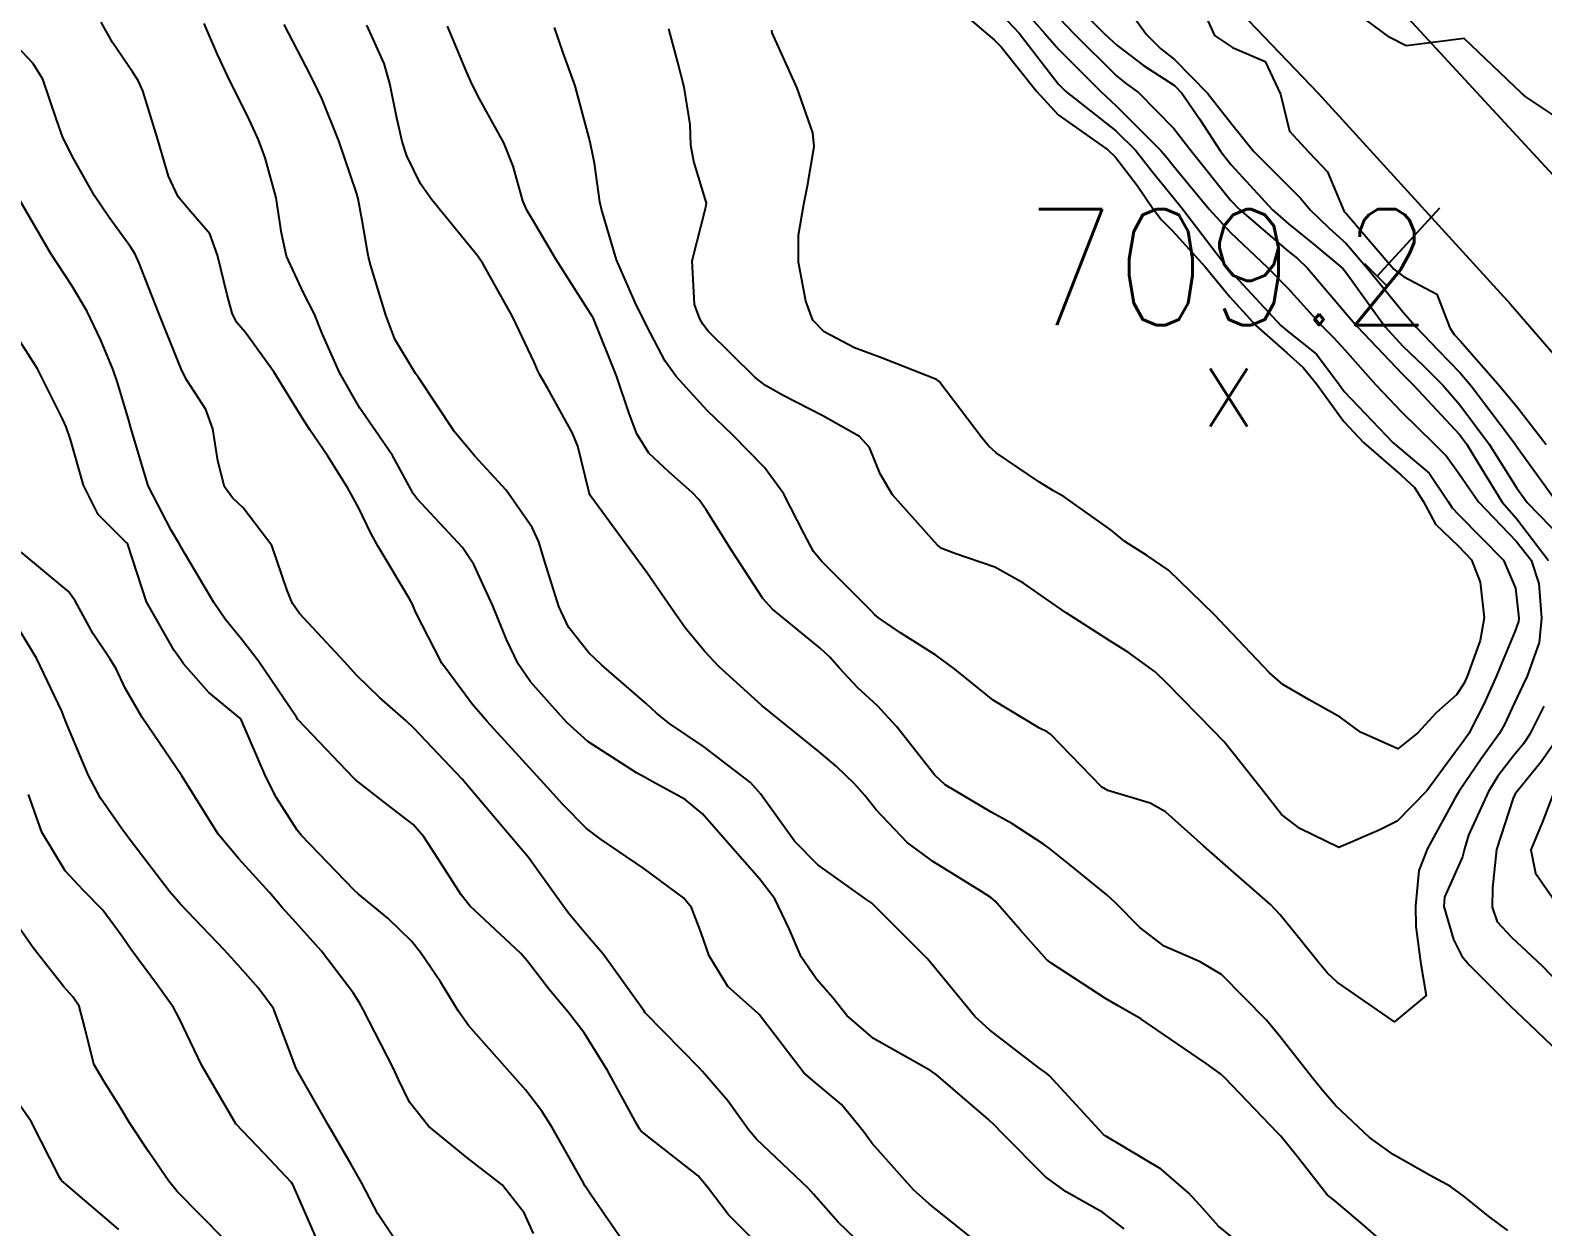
# Model space of a CAD drawing. Header units: metres. Extents: x 298520 to 308411, y 7433745 to 7450750.
# Drawn here: x 300682 to 300734.3, y 7448491.8 to 7448533.2 of the extents above; entities that cross this region are included whole.
import ezdxf
from ezdxf.enums import TextEntityAlignment as Align

# ---------------------------------------------------------------- set-up
doc = ezdxf.new("R2010")
doc.units = ezdxf.units.M
doc.header["$LTSCALE"] = 10
for name, color, linetype in [('Curvas de Nivel 1m', 11, 'Continuous'), ('Curvas de Nivel 5m', 15, 'Continuous'), ('Linha Férrea', 251, 'TRACKS'), ('Pontos Cotados', 45, 'Continuous'), ('Pórtico', 62, 'Continuous')]:
    doc.layers.add(name, color=color, linetype=linetype)
doc.styles.add('Style-STANDARD', font='STANDARD.shx')
doc.linetypes.add('TRACKS', pattern='A,0.15,[130,ltypeshp.shx,S=0.25,R=0,X=0,Y=0],0.15', length=0.3)

# ---------------------------------------------------------------- blocks, each defined once
blk = doc.blocks.new('ELVTXT_64')
at = {"layer": 'Pontos Cotados', "linetype": 'Continuous', "style": 'Style-STANDARD'}
for s, height, p in [('709.2', 4, (0, 4)), ('x', 3, (0, 0))]:
    blk.add_text(s, height=height, dxfattribs=at).set_placement(p, align=Align.MIDDLE_CENTER)

msp = doc.modelspace()

# ---------------------------------------------------------------- linework, layer by layer
at = {"layer": 'Curvas de Nivel 1m', "flags": 128}
for points, elevation in [([(300717.568, 7448534.596), (300719.129, 7448533.024), (300719.549, 7448532.634), (300720.475, 7448531.939), (300721.535, 7448531.243), (300721.798, 7448530.987), (300722.408, 7448530.092), (300723.135, 7448528.974), (300723.498, 7448528.502), (300724.931, 7448526.956), (300725.478, 7448526.465), (300726.325, 7448525.79), (300727.352, 7448524.922), (300727.461, 7448524.801), (300728.82, 7448522.906), (300729.426, 7448522.244), (300730.121, 7448521.591), (300730.822, 7448520.879), (300731.403, 7448520.213), (300732.41, 7448518.86), (300733.368, 7448517.334), (300733.728, 7448516.846), (300735.346, 7448515.174)], 703), ([(300714.222, 7448533.742), (300715.021, 7448533.068), (300715.31, 7448532.823), (300715.548, 7448532.578), (300716.769, 7448531.048), (300717.521, 7448530.233), (300719.232, 7448529.023), (300719.5, 7448528.773), (300720.266, 7448527.784), (300720.797, 7448527), (300721.088, 7448526.605), (300721.475, 7448526.229), (300722.598, 7448524.979), (300723.447, 7448523.941), (300724.35, 7448522.961), (300725.423, 7448522.006), (300725.983, 7448521.506), (300726.443, 7448520.935), (300727.394, 7448519.637), (300728.066, 7448518.913), (300729.372, 7448517.79), (300729.837, 7448517.362), (300730.13, 7448516.888), (300730.563, 7448516.09), (300731.348, 7448515.341), (300731.799, 7448514.865), (300732.102, 7448514.091), (300732.247, 7448512.861), (300732.098, 7448512.069), (300731.663, 7448510.866), (300731.553, 7448510.603), (300731.283, 7448510.2), (300730.578, 7448509.576), (300729.945, 7448508.89), (300729.257, 7448508.327), (300727.966, 7448508.913), (300727.27, 7448509.425), (300726.193, 7448510.022), (300725.287, 7448510.554), (300724.822, 7448510.955), (300723.309, 7448512.547), (300722.906, 7448512.974), (300721.336, 7448514.507), (300720.613, 7448515.001), (300719.829, 7448515.494), (300719.352, 7448515.888), (300717.723, 7448517.036), (300717.365, 7448517.239), (300716.872, 7448517.541), (300715.378, 7448518.557), (300715.111, 7448518.795), (300714.895, 7448519.067), (300713.412, 7448521.023), (300713.32, 7448521.091), (300711.42, 7448521.844), (300710.488, 7448522.189), (300709.429, 7448522.734), (300709.042, 7448523.144), (300708.798, 7448523.791), (300708.542, 7448525.149), (300708.542, 7448526.08), (300708.731, 7448527.148), (300708.857, 7448527.779), (300709.085, 7448529.144), (300709.043, 7448529.612), (300708.499, 7448531.15), (300707.643, 7448533.068), (300707.623, 7448533.159)], 707), ([(300722.377, 7448534.169), (300722.923, 7448532.976), (300723.549, 7448532.56), (300724.67, 7448532.079), (300725.199, 7448530.945), (300725.514, 7448529.671), (300726.183, 7448528.94), (300726.829, 7448528.263), (300727.389, 7448526.921), (300727.427, 7448526.865), (300727.482, 7448526.817), (300729.125, 7448524.903), (300729.45, 7448524.65), (300730.6, 7448524.038), (300731.06, 7448522.876), (300731.201, 7448522.644), (300731.428, 7448522.411), (300732.782, 7448520.856), (300733.402, 7448520.106), (300734.381, 7448518.84)], 701), ([(300735.515, 7448529.629), (300733.678, 7448530.849), (300733.534, 7448530.98), (300731.553, 7448532.87), (300729.55, 7448532.614), (300728.98, 7448532.906), (300727.563, 7448533.947)], 701), ([(300719.798, 7448491.747), (300719.066, 7448492.315), (300717.794, 7448493.033), (300717.081, 7448493.546), (300715.576, 7448495.063), (300715.344, 7448495.305), (300715.108, 7448495.531), (300713.302, 7448497.088), (300713.125, 7448497.211), (300712.878, 7448497.342), (300711.141, 7448498.326), (300710.216, 7448499.124), (300709.748, 7448499.72), (300709.165, 7448500.375), (300708.634, 7448501.145), (300708.24, 7448502.092), (300707.728, 7448503.155), (300707.203, 7448503.845), (300706.03, 7448505.172), (300705.232, 7448506.081), (300704.627, 7448506.579), (300703.493, 7448507.206), (300703.245, 7448507.342), (300702.954, 7448507.507), (300701.263, 7448508.586), (300700.541, 7448509.241), (300699.938, 7448509.909), (300699.287, 7448510.649), (300698.856, 7448511.264), (300698.46, 7448512.109), (300697.99, 7448513.273), (300697.334, 7448514.695), (300696.934, 7448515.284), (300695.36, 7448516.98), (300695.226, 7448517.167), (300695.153, 7448517.303), (300694.522, 7448518.461), (300693.926, 7448519.322), (300693.394, 7448520.096), (300692.683, 7448521.337), (300692.085, 7448522.684), (300691.821, 7448523.346), (300691.444, 7448524.083), (300690.853, 7448525.356), (300690.687, 7448526.141), (300690.495, 7448527.36), (300690.113, 7448528.747), (300689.882, 7448529.366), (300689.515, 7448530.174), (300688.913, 7448531.379), (300688.476, 7448532.32), (300688.013, 7448533.393)], 701), ([(300723.541, 7448491.449), (300723.062, 7448491.848), (300722.532, 7448492.442), (300722.035, 7448492.98), (300721.085, 7448493.807), (300719.171, 7448494.95), (300719.103, 7448494.994), (300719.07, 7448495.02), (300718.54, 7448495.594), (300717.225, 7448497.039), (300717.124, 7448497.121), (300716.858, 7448497.313), (300715.146, 7448498.623), (300714.647, 7448499.075), (300713.171, 7448500.881), (300712.992, 7448501.092), (300711.191, 7448502.892), (300711.076, 7448502.996), (300710.912, 7448503.114), (300709.211, 7448504.326), (300708.41, 7448505.148), (300707.239, 7448506.782), (300706.89, 7448507.164), (300705.261, 7448508.416), (300704.102, 7448509.198), (300703.64, 7448509.568), (300703.28, 7448509.896), (300701.757, 7448511.225), (300701.297, 7448511.654), (300700.595, 7448512.53), (300700.264, 7448513.246), (300699.769, 7448514.821), (300699.643, 7448515.255), (300699.57, 7448515.481), (300699.35, 7448515.979), (300698.449, 7448517.269), (300697.374, 7448518.427), (300696.663, 7448519.287), (300695.411, 7448521.163), (300695.316, 7448521.301), (300694.593, 7448522.481), (300694.289, 7448523.317), (300693.767, 7448525.017), (300693.685, 7448525.327), (300693.654, 7448525.517), (300693.475, 7448526.585), (300693.329, 7448527.332), (300693.278, 7448527.539), (300692.668, 7448529.338), (300692.076, 7448530.793), (300691.813, 7448531.347), (300691.538, 7448531.888), (300690.777, 7448533.358)], 702), ([(300729.054, 7448491.031), (300728.048, 7448491.895), (300727.071, 7448492.732), (300726.961, 7448492.811), (300726.82, 7448492.924), (300725.793, 7448494.239), (300725.212, 7448494.948), (300725.163, 7448495.008), (300725.104, 7448495.072), (300723.276, 7448496.968), (300723.125, 7448497.109), (300722.638, 7448497.467), (300721.145, 7448498.473), (300720.375, 7448499.002), (300719.599, 7448499.455), (300719.16, 7448499.707), (300717.266, 7448500.945), (300717.173, 7448501.005), (300717.151, 7448501.019), (300717.133, 7448501.041), (300716.203, 7448502.075), (300715.348, 7448503.068), (300715.195, 7448503.201), (300714.866, 7448503.405), (300713.213, 7448504.432), (300712.305, 7448505.099), (300711.234, 7448506.224), (300710.838, 7448506.715), (300710.486, 7448507.121), (300709.849, 7448507.731), (300709.259, 7448508.234), (300708.116, 7448509.152), (300707.28, 7448509.827), (300705.795, 7448511.175), (300705.298, 7448511.703), (300704.632, 7448512.516), (300704.145, 7448513.198), (300703.331, 7448514.39), (300702.721, 7448515.216), (300701.361, 7448517.077), (300701.311, 7448517.179), (300701.298, 7448517.231), (300700.925, 7448518.783), (300700.736, 7448519.24), (300699.881, 7448520.778), (300699.613, 7448521.257), (300699.544, 7448521.388), (300699.417, 7448521.693), (300698.67, 7448523.268), (300697.635, 7448525.103), (300697.517, 7448525.279), (300697.497, 7448525.313), (300697.464, 7448525.354), (300695.874, 7448527.296), (300695.488, 7448527.855), (300695.009, 7448528.819), (300694.857, 7448529.31), (300694.656, 7448530.173), (300694.421, 7448531.317), (300694.228, 7448532.007), (300693.634, 7448533.329)], 703), ([(300733.061, 7448491.696), (300732.392, 7448492.186), (300731.546, 7448492.873), (300731.078, 7448493.213), (300730.372, 7448493.599), (300729.094, 7448494.319), (300728.276, 7448494.908), (300727.114, 7448496.005), (300726.689, 7448496.497), (300726.337, 7448496.932), (300725.145, 7448498.44), (300724.721, 7448498.954), (300723.169, 7448500.533), (300722.426, 7448500.977), (300721.178, 7448501.517), (300720.345, 7448502.163), (300719.5, 7448503.015), (300719.197, 7448503.293), (300717.909, 7448504.336), (300717.221, 7448504.887), (300717.016, 7448505.043), (300715.918, 7448505.748), (300715.234, 7448506.137), (300713.619, 7448507.086), (300713.246, 7448507.432), (300711.935, 7448509.103), (300711.273, 7448509.812), (300710.6, 7448510.434), (300709.954, 7448511.13), (300709.647, 7448511.486), (300709.3, 7448511.811), (300707.653, 7448513.157), (300707.318, 7448513.525), (300706.248, 7448515.171), (300705.357, 7448516.59), (300705.112, 7448516.935), (300704.876, 7448517.187), (300704.066, 7448517.896), (300703.376, 7448518.551), (300702.958, 7448519.214), (300702.695, 7448519.915), (300702.259, 7448521.222), (300701.466, 7448523.196), (300701.449, 7448523.23), (300701.433, 7448523.26), (300700.158, 7448525.243), (300699.475, 7448526.423), (300699.165, 7448526.94), (300699.017, 7448527.257), (300698.686, 7448528.454), (300698.36, 7448529.267), (300697.525, 7448530.782), (300697.267, 7448531.283), (300697.068, 7448531.754), (300696.42, 7448533.291)], 704), ([(300715.559, 7448533.699), (300716.175, 7448533.054), (300717.535, 7448531.288), (300717.782, 7448531.038), (300719.513, 7448529.682), (300720.189, 7448529.01), (300720.773, 7448528.278), (300721.487, 7448527.403), (300721.819, 7448526.987), (300722.965, 7448525.478), (300723.358, 7448524.971), (300723.461, 7448524.845), (300725.218, 7448522.952), (300725.431, 7448522.774), (300726.45, 7448521.961), (300727.233, 7448520.923), (300727.409, 7448520.679), (300729.093, 7448518.903), (300729.381, 7448518.662), (300730.337, 7448517.85), (300731.002, 7448516.875), (300731.14, 7448516.653), (300731.358, 7448516.425), (300732.909, 7448514.854), (300733.328, 7448513.883), (300733.442, 7448512.849), (300733.431, 7448512.73), (300733.308, 7448512.406), (300732.849, 7448511.303), (300732.671, 7448510.856), (300732.241, 7448509.897), (300731.706, 7448508.866), (300731.531, 7448508.597), (300731.256, 7448508.227), (300730.255, 7448506.885), (300729.232, 7448505.829), (300728.615, 7448505.521), (300727.223, 7448504.92), (300725.871, 7448505.582), (300725.234, 7448506.062), (300724.538, 7448506.957), (300723.259, 7448508.571), (300722.869, 7448508.974), (300721.287, 7448510.594), (300720.868, 7448510.996), (300719.955, 7448511.665), (300719.303, 7448512.066), (300717.794, 7448513.035), (300717.318, 7448513.369), (300716.328, 7448514.055), (300715.336, 7448514.603), (300713.951, 7448515.084), (300713.504, 7448515.247), (300713.346, 7448515.362), (300711.8, 7448517.106), (300711.37, 7448517.836), (300711.003, 7448518.739), (300710.651, 7448519.121), (300709.393, 7448519.831), (300708.022, 7448520.536), (300707.409, 7448520.882), (300707.052, 7448521.164), (300705.429, 7448522.764), (300705.244, 7448522.996), (300705.138, 7448523.184), (300704.95, 7448523.678), (300704.871, 7448525.189), (300705.346, 7448527.047), (300705.363, 7448527.182), (300704.926, 7448528.617), (300704.824, 7448529.19), (300704.802, 7448529.902), (300704.597, 7448531.194), (300704.379, 7448532.035), (300704.063, 7448533.202)], 706), ([(300717.558, 7448533.567), (300718.072, 7448533.035), (300719.539, 7448531.584), (300719.853, 7448531.332), (300720.299, 7448531.009), (300721.514, 7448529.757), (300722.119, 7448528.984), (300723.486, 7448527.275), (300723.786, 7448526.967), (300725.469, 7448525.529), (300725.79, 7448525.269), (300726.137, 7448524.94), (300727.44, 7448523.402), (300727.855, 7448522.916), (300729.417, 7448521.278), (300729.607, 7448521.09), (300729.803, 7448520.894), (300731.388, 7448519.191), (300731.634, 7448518.867), (300732.02, 7448518.22), (300732.869, 7448516.855), (300733.357, 7448516.291), (300734.464, 7448514.839)], 704), ([(300720.142, 7448533.594), (300720.569, 7448533.005), (300721.065, 7448532.514), (300721.544, 7448532.139), (300722.676, 7448530.979), (300723.517, 7448529.913), (300724.284, 7448528.962), (300725.491, 7448527.752), (300725.9, 7448527.357), (300726.244, 7448526.939), (300726.873, 7448526.325), (300727.472, 7448525.783), (300728.22, 7448524.912), (300729.438, 7448523.411), (300729.682, 7448523.143), (300729.897, 7448522.893), (300730.648, 7448522.105), (300731.417, 7448521.318), (300731.793, 7448520.866), (300733.114, 7448519.126), (300733.316, 7448518.851), (300733.382, 7448518.756), (300734.766, 7448516.836)], 702), ([(300710.818, 7448491.114), (300709.917, 7448491.983), (300709.071, 7448492.952), (300708.895, 7448493.142), (300707.098, 7448494.847), (300706.834, 7448495.164), (300706.108, 7448496.17), (300705.23, 7448497.188), (300705.125, 7448497.299), (300703.254, 7448499.209), (300703.209, 7448499.265), (300703.154, 7448499.348), (300701.813, 7448501.224), (300701.18, 7448501.969), (300700.602, 7448502.653), (300700.179, 7448503.245), (300699.213, 7448504.583), (300698.635, 7448505.266), (300697.239, 7448506.914), (300696.926, 7448507.283), (300695.269, 7448509.038), (300694.988, 7448509.304), (300694.072, 7448510.109), (300693.288, 7448510.871), (300692.854, 7448511.334), (300691.31, 7448513.011), (300691.061, 7448513.353), (300690.875, 7448513.799), (300690.348, 7448515.36), (300689.356, 7448516.655), (300688.991, 7448517.007), (300688.714, 7448517.38), (300688.483, 7448518.277), (300688.304, 7448519.386), (300688.066, 7448520.056), (300687.41, 7448521.072), (300687.239, 7448521.402), (300687.107, 7448521.712), (300686.429, 7448523.41), (300685.768, 7448525.107), (300685.628, 7448525.418), (300685.465, 7448525.675), (300684.727, 7448526.683), (300684.219, 7448527.439), (300683.951, 7448527.906), (300683.496, 7448528.73), (300683.128, 7448529.454), (300682.902, 7448530.066), (300682.439, 7448531.461), (300682.091, 7448532.015), (300681.544, 7448532.599)], 699), ([(300707.054, 7448491.314), (300706.123, 7448492.234), (300705.408, 7448493.185), (300705.079, 7448493.578), (300703.434, 7448494.87), (300703.102, 7448495.142), (300703.05, 7448495.211), (300702.974, 7448495.341), (300701.952, 7448497.222), (300701.142, 7448498.518), (300700.588, 7448499.238), (300699.935, 7448500.023), (300699.17, 7448501.01), (300698.953, 7448501.262), (300697.189, 7448502.906), (300696.886, 7448503.283), (300696.311, 7448504.184), (300695.595, 7448505.296), (300695.227, 7448505.72), (300694.334, 7448506.414), (300693.242, 7448507.261), (300693.167, 7448507.331), (300691.272, 7448509.321), (300691.25, 7448509.35), (300691.202, 7448509.422), (300689.889, 7448511.364), (300689.3, 7448512.121), (300688.741, 7448512.812), (300688.34, 7448513.385), (300687.338, 7448515.074), (300687.155, 7448515.402), (300686.87, 7448515.882), (300686.08, 7448517.413), (300685.508, 7448519.302), (300685.481, 7448519.419), (300685.396, 7448519.721), (300685.005, 7448521.022), (300684.861, 7448521.428), (300684.436, 7448522.448), (300683.963, 7448523.442), (300683.446, 7448524.318), (300682.698, 7448525.458), (300681.604, 7448527.346)], 698), ([(300702.561, 7448491.215), (300701.386, 7448492.91), (300701.179, 7448493.229), (300701.076, 7448493.418), (300700.035, 7448495.246), (300699.673, 7448495.816), (300699.116, 7448496.552), (300698.485, 7448497.266), (300697.145, 7448498.774), (300696.782, 7448499.284), (300696.174, 7448500.279), (300695.49, 7448501.297), (300695.177, 7448501.69), (300694.357, 7448502.485), (300693.327, 7448503.328), (300693.195, 7448503.446), (300691.367, 7448505.349), (300691.225, 7448505.522), (300690.509, 7448506.634), (300690.141, 7448507.367), (300689.273, 7448509.37), (300688.172, 7448510.276), (300687.292, 7448511.27), (300687.198, 7448511.401), (300686.974, 7448511.725), (300686.021, 7448513.413), (300685.372, 7448515.39), (300685.36, 7448515.42), (300685.343, 7448515.441), (300684.344, 7448516.426), (300683.836, 7448517.443), (300683.386, 7448519.019), (300683.24, 7448519.452), (300683.116, 7448519.733), (300682.254, 7448521.462), (300681.426, 7448522.759)], 697), ([(300699.394, 7448491.593), (300699.063, 7448492.306), (300698.311, 7448493.268), (300697.087, 7448494.216), (300695.76, 7448495.293), (300695.111, 7448496.121), (300694.72, 7448496.907), (300694.536, 7448497.309), (300693.913, 7448498.546), (300693.504, 7448499.325), (300693.382, 7448499.553), (300693.159, 7448499.902), (300692.063, 7448501.341), (300691.183, 7448502.333), (300690.693, 7448502.862), (300690.268, 7448503.364), (300689.21, 7448504.535), (300688.497, 7448505.387), (300687.243, 7448507.4), (300685.864, 7448509.414), (300685.283, 7448510.433), (300684.965, 7448511.1), (300684.766, 7448511.428), (300684.174, 7448512.31), (300683.55, 7448513.446), (300683.318, 7448513.77), (300681.681, 7448515.123)], 696), ([(300734.308, 7448509.81), (300733.816, 7448508.844), (300733.598, 7448508.508), (300733.255, 7448508.085), (300732.712, 7448507.392), (300732.39, 7448506.859), (300731.702, 7448505.347), (300731.562, 7448504.875), (300731.494, 7448504.601), (300731.209, 7448503.959), (300730.869, 7448503.213), (300730.85, 7448502.883), (300731.182, 7448501.74), (300731.471, 7448501.171), (300731.727, 7448500.872), (300733.152, 7448499.442), (300733.785, 7448498.844), (300735.13, 7448497.555)], 704), ([(300734.874, 7448508.834), (300734.209, 7448507.885), (300733.373, 7448506.849), (300733.318, 7448506.774), (300733.241, 7448506.629), (300732.672, 7448504.858), (300732.534, 7448503.529), (300732.517, 7448502.86), (300732.691, 7448502.36), (300733.183, 7448501.821), (300734.24, 7448500.839), (300735.159, 7448499.894)], 703), ([(300691.928, 7448491.341), (300691.082, 7448493.259), (300691.031, 7448493.351), (300690.078, 7448494.351), (300689.103, 7448495.38), (300687.928, 7448497.392), (300687.147, 7448499.03), (300686.945, 7448499.402), (300686.396, 7448500.172), (300685.473, 7448501.417), (300685.177, 7448501.852), (300684.51, 7448502.754), (300683.837, 7448503.44), (300683.203, 7448504.116), (300682.398, 7448505.458), (300681.942, 7448506.757)], 694), ([(300734.652, 7448506.836), (300734.26, 7448505.813), (300733.856, 7448504.844), (300734.012, 7448504.041), (300734.86, 7448502.833)], 702), ([(300688.709, 7448491.383), (300687.078, 7448493.043), (300686.784, 7448493.403), (300686.085, 7448494.418), (300685.427, 7448495.417), (300685.108, 7448495.957), (300684.543, 7448496.855), (300684.202, 7448497.434), (300683.886, 7448498.695), (300683.688, 7448499.442), (300683.472, 7448499.762), (300683.16, 7448500.11), (300682.099, 7448501.461), (300681.186, 7448502.757)], 693), ([(300685.058, 7448491.726), (300683.247, 7448493.281), (300683.082, 7448493.421), (300683.057, 7448493.45), (300683.017, 7448493.517), (300682.035, 7448495.461), (300681.116, 7448496.78)], 692)]:
    msp.add_lwpolyline(points, dxfattribs=dict(at, elevation=elevation))
at = {"layer": 'Curvas de Nivel 5m', "flags": 128}
for points, elevation in [([(300715.57, 7448534.72), (300717.065, 7448533.045), (300717.547, 7448532.495), (300719.006, 7448531.025), (300719.526, 7448530.544), (300721.07, 7448528.996), (300721.27, 7448528.763), (300721.498, 7448528.482), (300722.74, 7448526.977), (300723.475, 7448526.163), (300724.756, 7448524.957), (300725.452, 7448524.242), (300726.648, 7448522.932), (300727.039, 7448522.536), (300727.425, 7448522.113), (300728.497, 7448520.909), (300729.399, 7448519.957), (300730.502, 7448518.883), (300730.939, 7448518.438), (300731.373, 7448517.829), (300732.047, 7448516.863), (300733.349, 7448515.504), (300733.866, 7448514.845), (300734.133, 7448514.04), (300734.224, 7448512.841), (300734.137, 7448512.009), (300733.722, 7448510.846), (300733.584, 7448510.552), (300733.279, 7448509.899), (300732.947, 7448509.174), (300732.758, 7448508.855), (300732.132, 7448507.983), (300731.38, 7448506.869), (300731.241, 7448506.634), (300730.278, 7448504.889), (300729.979, 7448504.125), (300729.863, 7448502.893), (300729.88, 7448502.199), (300730.055, 7448500.891), (300730.24, 7448499.806), (300729.143, 7448498.9), (300727.166, 7448500.273), (300726.831, 7448500.587), (300726.543, 7448500.929), (300725.924, 7448501.683), (300725.189, 7448502.594), (300724.858, 7448502.953), (300723.214, 7448504.397), (300722.546, 7448504.977), (300721.235, 7448506.161), (300720.699, 7448506.46), (300719.242, 7448506.888), (300719.022, 7448507.022), (300717.261, 7448508.84), (300717.143, 7448508.923), (300716.881, 7448509.046), (300715.277, 7448510.015), (300713.947, 7448511.083), (300713.298, 7448511.562), (300712.07, 7448512.337), (300711.31, 7448512.856), (300711.176, 7448512.976), (300711.043, 7448513.114), (300709.338, 7448514.813), (300709.067, 7448515.143), (300708.741, 7448515.754), (300708.027, 7448517.153), (300707.372, 7448518.055), (300706.279, 7448519.171), (300705.396, 7448520.022), (300704.321, 7448521.196), (300703.943, 7448521.727), (300703.428, 7448522.694), (300703.173, 7448523.213), (300702.901, 7448523.755), (300702.264, 7448525.222), (300701.739, 7448526.969), (300701.686, 7448527.228), (300701.496, 7448528.563), (300701.36, 7448529.231), (300701.316, 7448529.422), (300700.827, 7448531.237), (300700.414, 7448532.372), (300700.114, 7448533.244)], 705), ([(300714.989, 7448491.071), (300713.068, 7448492.616), (300712.527, 7448493.095), (300711.097, 7448494.693), (300710.791, 7448495.115), (300710.036, 7448496.05), (300709.12, 7448496.808), (300708.732, 7448497.144), (300707.299, 7448499.01), (300707.183, 7448499.16), (300707.153, 7448499.192), (300706.103, 7448500.117), (300705.457, 7448501.177), (300705.181, 7448501.981), (300704.854, 7448502.849), (300704.57, 7448503.189), (300703.208, 7448504.199), (300701.691, 7448505.225), (300701.226, 7448505.581), (300700.401, 7448506.409), (300699.643, 7448507.254), (300699.249, 7448507.681), (300697.788, 7448509.275), (300697.279, 7448509.861), (300696.222, 7448511.291), (300695.311, 7448513.061), (300695.246, 7448513.234), (300695.218, 7448513.301), (300695.105, 7448513.515), (300694.024, 7448515.32), (300693.785, 7448515.761), (300693.356, 7448516.641), (300692.975, 7448517.334), (300692.283, 7448518.437), (300691.663, 7448519.347), (300691.397, 7448519.763), (300690.422, 7448521.36), (300689.426, 7448522.728), (300689.128, 7448523.072), (300688.972, 7448523.377), (300688.802, 7448524.02), (300688.467, 7448525.385), (300688.202, 7448526.121), (300687.479, 7448526.961), (300687.11, 7448527.404), (300686.782, 7448528.115), (300686.393, 7448529.411), (300685.886, 7448531.058), (300685.731, 7448531.418), (300685.536, 7448531.723), (300684.845, 7448532.73), (300684.449, 7448533.431)], 700), ([(300694.652, 7448491.306), (300694.011, 7448492.265), (300693.459, 7448493.324), (300693.083, 7448494.002), (300692.3, 7448495.338), (300691.202, 7448497.269), (300691.162, 7448497.35), (300691.125, 7448497.479), (300690.402, 7448499.361), (300689.871, 7448500.08), (300689.168, 7448500.865), (300688.705, 7448501.385), (300687.189, 7448502.967), (300686.815, 7448503.404), (300685.431, 7448505.207), (300685.279, 7448505.419), (300685.224, 7448505.492), (300684.428, 7448506.625), (300684.002, 7448507.439), (300683.269, 7448509.185), (300683.164, 7448509.451), (300683.089, 7448509.638), (300682.22, 7448511.461), (300681.308, 7448512.963)], 695)]:
    msp.add_lwpolyline(points, dxfattribs=dict(at, elevation=elevation))
at = {"layer": 'Linha Férrea', "flags": 128}
for points in [[(298729.261, 7450749.95), (298734.809, 7450730.65), (298742.343, 7450703.451), (298750.119, 7450676.237), (298757.889, 7450649.199), (298765.189, 7450623.712), (298769.985, 7450606.424), (298776.494, 7450583.287), (298783.055, 7450560.248), (298788.164, 7450542.214), (298793.821, 7450521.584), (298798.125, 7450506.606), (298804.386, 7450484.418), (298809.295, 7450466.837), (298814.551, 7450448.858), (298819.559, 7450431.225), (298826.267, 7450408.649), (298831.926, 7450389.314), (298837.135, 7450370.779), (298842.092, 7450352.398), (298847.802, 7450331.823), (298852.149, 7450316.412), (298858.34, 7450294.769), (298862.969, 7450278.965), (298867.952, 7450260.088), (298870.924, 7450249.95), (298873.722, 7450238.982), (298878.355, 7450222.697), (298882.025, 7450210.358), (298885.603, 7450197.651), (298890.189, 7450181.049), (298894.637, 7450166.006), (298898.995, 7450149.812), (298904.361, 7450131.79), (298908.122, 7450117.709), (298911.93, 7450103.946), (298916.104, 7450089.039), (298920.554, 7450073.399), (298923.212, 7450064.319), (298926.468, 7450052.577), (298930.321, 7450038.956), (298934.723, 7450023.223), (298938.252, 7450011.622), (298941.509, 7449999.193), (298944.399, 7449989.651), (298947.701, 7449977.682), (298952.335, 7449961.49), (298956.967, 7449946.581), (298961.92, 7449929.017), (298965.909, 7449915.258), (298970.082, 7449900.905), (298973.936, 7449887.787), (298977.788, 7449874.853), (298981.549, 7449862.469), (298986.366, 7449847.197), (298989.852, 7449836.37), (298994.575, 7449822.337), (298999.437, 7449807.292), (299004.068, 7449794.269), (299008.7, 7449781.657), (299013.057, 7449770.328), (299018.285, 7449757.718), (299022.322, 7449748.037), (299026.817, 7449737.63), (299031.861, 7449726.852), (299036.814, 7449716.896), (299043.096, 7449705.205), (299047.821, 7449696.534), (299054.335, 7449685.572), (299060.664, 7449675.852), (299069.469, 7449663.104), (299077.541, 7449652.872), (299085.429, 7449643.336), (299089.832, 7449637.784), (299098.728, 7449628.561), (299107.993, 7449618.793), (299117.442, 7449610.031), (299127.077, 7449601.223), (299138.453, 7449591.782), (299150.409, 7449582.651), (299162.779, 7449573.982), (299174.004, 7449567.002), (299185.962, 7449560.295), (299199.698, 7449553.222), (299213.253, 7449547.024), (299227.033, 7449541.5), (299241.999, 7449536.525), (299258.424, 7449531.831), (299277.224, 7449527.814), (299295.935, 7449525.032), (299311.589, 7449523.57), (299326.876, 7449522.883), (299340.975, 7449522.747), (299353.572, 7449523.111), (299369.274, 7449524.069), (299382.826, 7449525.211), (299396.609, 7449526.717), (299414.178, 7449529.501), (299430.969, 7449532.603), (299440.142, 7449534.839), (299451.094, 7449537.487), (299469.666, 7449542.917), (299486.963, 7449547.755), (299510.376, 7449554.83), (299531.414, 7449561.037), (299544.903, 7449564.894), (299559.186, 7449569.068), (299590.197, 7449576.665), (299616.417, 7449582.259), (299645.03, 7449585.805), (299675.251, 7449587.635), (299705.522, 7449586.259), (299732.882, 7449582.825), (299762.581, 7449576.088), (299791.888, 7449566.944), (299816.217, 7449556.896), (299840.774, 7449544.781), (299859.676, 7449534.387), (299878.529, 7449521.308), (299897.376, 7449507.135), (299919.538, 7449486.991), (299927.658, 7449478.626), (299947.133, 7449456.962), (299961.499, 7449437.961), (299971.137, 7449424.784), (299981.869, 7449408.322), (299997.595, 7449383.682), (300016.228, 7449354.96), (300035.864, 7449324.687), (300055.136, 7449295.587), (300073.232, 7449268.397), (300085.868, 7449249.95), (300089.501, 7449244.778), (300101.211, 7449227.647), (300111.197, 7449214.14), (300124.752, 7449194.736), (300135.909, 7449179.759), (300148.296, 7449162.129), (300160.805, 7449144.566), (300173.129, 7449128.481), (300185.523, 7449112.088), (300198.402, 7449095.758), (300207.462, 7449083.98), (300220.094, 7449068.515), (300233.468, 7449051.744), (300246.778, 7449035.349), (300263.478, 7449015.076), (300277.526, 7448998.444), (300292.814, 7448981.501), (300306.688, 7448964.856), (300324.623, 7448944.393), (300340.398, 7448926.517), (300357.9, 7448907.843), (300372.755, 7448891.817), (300392.041, 7448871.054), (300410.717, 7448852.066), (300427.475, 7448834.137), (300439.245, 7448822.858), (300454.898, 7448806.525), (300473.448, 7448788.164), (300493.111, 7448768.808), (300511.705, 7448749.95), (300518.198, 7448743.612), (300525.672, 7448735.984), (300530.889, 7448730.361), (300538.141, 7448723.284), (300543.771, 7448717.624), (300548.924, 7448711.903), (300554.778, 7448706.093), (300562.444, 7448698.573), (300570.483, 7448690.198), (300580.06, 7448680.508), (300590.013, 7448670.628), (300599.102, 7448661.391), (300608.565, 7448651.702), (300616.68, 7448643.32), (300625.581, 7448633.859), (300633.62, 7448625.859), (300641.21, 7448617.858), (300649.582, 7448609.897), (300659.386, 7448599.72), (300667.387, 7448591.231), (300676.098, 7448582.784), (300683.871, 7448574.669), (300691.725, 7448567.153), (300703.33, 7448554.876), (300711.744, 7448546.351), (300718.093, 7448539.767), (300726.506, 7448530.983), (300733.153, 7448523.695), (300741.152, 7448514.418), (300747.426, 7448507.242), (300750.054, 7448504.018), (300758.169, 7448493.99), (300764.854, 7448485.238), (300772.251, 7448475.55), (300781.114, 7448462.855), (300788.178, 7448452.147), (300795.99, 7448439.115), (300802.712, 7448427.661), (300809.137, 7448414.665), (300814.959, 7448402.42), (300819.763, 7448391.601), (300824.722, 7448378.533), (300829.079, 7448366.59), (300833.249, 7448353.858), (300836.592, 7448342.438), (300839.822, 7448330.572), (300842.678, 7448317.912), (300845.758, 7448304.202), (300848.387, 7448291.169), (300849.927, 7448279.903), (300851.843, 7448266.756), (300852.632, 7448254.174), (300852.974, 7448249.95), (300853.718, 7448237.64), (300853.896, 7448226.066), (300854.164, 7448215.145), (300853.836, 7448203.832), (300853.598, 7448192.905), (300852.795, 7448182.25), (300851.991, 7448170.79), (300850.801, 7448159.302), (300849.223, 7448146.768), (300848.151, 7448135.486), (300846.96, 7448124.114), (300845.442, 7448113.546), (300844.222, 7448102.204), (300842.288, 7448090.385), (300840.978, 7448078.33), (300839.608, 7448068.386), (300838.209, 7448056.39), (300836.541, 7448045.166), (300835.023, 7448032.665), (300833.535, 7448020.341), (300832.284, 7448009.205), (300831.094, 7447998.637), (300829.874, 7447985.926), (300828.432, 7447973.713), (300826.546, 7447955.639), (300825.162, 7447943.391), (300824.986, 7447942.247), (300823.836, 7447930.96), (300822.657, 7447919.829), (300821.593, 7447909.075), (300820.243, 7447895.408), (300819.533, 7447885.934), (300818.679, 7447872.07), (300818.298, 7447858.799), (300817.927, 7447851.916), (300817.786, 7447841.862), (300817.933, 7447833.489), (300818.516, 7447815.843), (300820.361, 7447795.876), (300822.449, 7447776.733), (300825.922, 7447758.996), (300827.722, 7447750.217), (300828.687, 7447743.229), (300830.467, 7447731.539), (300833.751, 7447711.152), (300838.977, 7447681.969), (300842.161, 7447664.851), (300846.249, 7447643.566), (300856.898, 7447587.933), (300861.3, 7447564.706), (300863.731, 7447552.015), (300867.081, 7447534.8), (300870.251, 7447518.153), (300879.139, 7447471.406), (300882.717, 7447452.426), (300886.196, 7447433.436), (300890.621, 7447408.952), (300893.065, 7447393.996), (300894.895, 7447382.534), (300896.018, 7447374.923), (300897.056, 7447367.88), (300898.671, 7447355.202), (300899.884, 7447344.173), (300901.155, 7447328.57), (300902.425, 7447306.17), (300902.632, 7447290.927), (300902.643, 7447274.906), (300901.209, 7447249.806), (300899.894, 7447235.454), (300897.424, 7447214.973), (300896.24, 7447207.108, -0.017609), (300893.245, 7447191.067), (300890.79, 7447180.008), (300886.347, 7447162.337), (300883.122, 7447151.267), (300877.521, 7447133.871), (300873.858, 7447123.752), (300865.532, 7447103.056), (300859.822, 7447090.388), (300850.503, 7447071.406), (300846.315, 7447063.106), (300836.805, 7447045.834), (300827.664, 7447031.197), (300815.395, 7447013.014), (300803.069, 7446996.228), (300792.968, 7446983.245), (300781.446, 7446969.292), (300759.63, 7446945.435), (300748.36, 7446933.669), (300737.301, 7446922.447), (300720.178, 7446905.644), (300707.821, 7446893.561), (300697.057, 7446883.028), (300686.376, 7446872.224), (300676.506, 7446862.329), (300660.145, 7446845.845), (300651.989, 7446837.638), (300637.917, 7446823.835), (300624.102, 7446810.419), (300614.955, 7446801.573), (300610.107, 7446796.538), (300599.124, 7446785.64, 0.017844), (300588.776, 7446774.611), (300582.973, 7446768.596), (300572.807, 7446757.15), (300570.635, 7446754.423, -0.018804), (300566.868, 7446749.902, -0.021463), (300565.197, 7446747.771, 0.014089), (300560.744, 7446742.236), (300556.818, 7446737.065), (300549.018, 7446726.402), (300544.903, 7446720.152), (300542.989, 7446717.435), (300540.702, 7446714.014), (300534.516, 7446704.131), (300528.813, 7446694.775), (300525.37, 7446688.688), (300519.775, 7446678.443, 0.017217), (300513.559, 7446666.068), (300510.115, 7446659.471), (300505.35, 7446648.44), (300501.39, 7446638.953, 0.017957), (300498.447, 7446631.125), (300492.383, 7446614.647), (300488.086, 7446600.958), (300484.889, 7446590.082), (300482.448, 7446580.533), (300479.028, 7446566.174), (300474.999, 7446546.195), (300472.245, 7446530.076), (300469.723, 7446510.133), (300467.649, 7446494.09), (300465.343, 7446472.628), (300462.509, 7446448.283), (300460.589, 7446427.75), (300458.173, 7446403.459), (300455.716, 7446377.743), (300453.679, 7446357.578), (300451.179, 7446331.957), (300448.408, 7446302.907), (300446.096, 7446278.461), (300443.948, 7446255.986), (300443.327, 7446249.95), (300441.921, 7446236.026), (300439.714, 7446214.959), (300437.145, 7446189.663), (300434.772, 7446164.489), (300432.986, 7446145.942), (300427.675, 7446092.019), (300425.457, 7446069.071), (300422.052, 7446034.05), (300420.454, 7446017.74), (300416.946, 7445981.751), (300414.159, 7445952.95), (300410.686, 7445916.311), (300408.437, 7445891.812), (300405.718, 7445868.171), (300403.766, 7445842.739), (300401.654, 7445818.651), (300400.337, 7445806.143), (300399.876, 7445801.282), (300399.266, 7445794.558)], [(298905.363, 7450145.031), (298910.207, 7450124.873), (298915.002, 7450108.012), (298921.739, 7450085.266), (298926.98, 7450064.83), (298931.003, 7450051.742), (298934.224, 7450039.953), (298937.65, 7450027.983), (298940.458, 7450017.786), (298943.206, 7450008.624), (298945.866, 7449998.811), (298948.85, 7449988.084), (298952.218, 7449977.183), (298954.849, 7449967.637), (298957.892, 7449956.733), (298961.763, 7449943.848), (298964.896, 7449932.558), (298968.973, 7449920.293), (298972.372, 7449908.382), (298975.8, 7449896.208), (298979.287, 7449884.682), (298982.035, 7449875.079), (298985.463, 7449863.464), (298988.891, 7449853.475), (298994.252, 7449836.792), (298999.642, 7449820.007), (299004.122, 7449806.223), (299009.577, 7449791.55), (299017.072, 7449771.922), (299023.852, 7449755.78), (299031.351, 7449735.099), (299042.615, 7449714.768), (299049.157, 7449702.257), (299057.947, 7449687.795), (299067.128, 7449674.025), (299074.388, 7449663.764), (299083.266, 7449652.271), (299093.226, 7449640.21), (299104.865, 7449628.3), (299116.059, 7449616.929), (299127.188, 7449606.965), (299134.846, 7449600.398), (299146.061, 7449590.999), (299159.8, 7449581.134), (299172.881, 7449572.672), (299188.754, 7449563.553), (299203.487, 7449555.781), (299219.692, 7449548.782), (299229.285, 7449544.979), (299249.695, 7449538.196), (299264.418, 7449534.22), (299286.841, 7449530.183), (299305.276, 7449527.832), (299319.472, 7449527.113), (299340.209, 7449526.73), (299362.575, 7449527.496), (299380.335, 7449528.889), (299402.027, 7449531.43), (299418.393, 7449534.55), (299439.271, 7449538.773), (299455.546, 7449542.61), (299468.219, 7449546.447), (299486.071, 7449551.679), (299502.678, 7449556.429), (299521.873, 7449562.476), (299544.903, 7449569.511), (299558.765, 7449572.874), (299572.65, 7449576.475), (299589.389, 7449580.647), (299603.615, 7449583.903), (299623.713, 7449587.445), (299640.449, 7449589.67), (299657.813, 7449590.983), (299675.925, 7449591.554), (299694.255, 7449591.042), (299708.541, 7449590.126), (299722.182, 7449588.244), (299738.919, 7449585.56), (299759.653, 7449580.821), (299775.25, 7449576.474), (299786.436, 7449572.94), (299797.015, 7449569.282), (299807.003, 7449565.52), (299816.424, 7449561.561), (299823.596, 7449557.979), (299834.148, 7449553.022), (299842.943, 7449548.641), (299850.946, 7449544.045), (299857.58, 7449540.07), (299867.592, 7449534.039), (299879.685, 7449526.144), (299888.765, 7449519.647), (299901.686, 7449509.708), (299911.305, 7449500.703), (299920.635, 7449492.515), (299928.708, 7449484.626), (299935.814, 7449476.733), (299943.925, 7449467.258), (299951.104, 7449459.003), (299957.671, 7449450.784), (299963.484, 7449442.67), (299970.77, 7449432.303), (299976.475, 7449423.904), (299982.432, 7449414.862), (299988.891, 7449404.85), (299995.852, 7449394.443), (300002.312, 7449383.928), (300010.887, 7449370.223), (300018.781, 7449358.239), (300026.569, 7449345.892), (300033.388, 7449335.88), (300041.176, 7449324.037), (300049.358, 7449311.838), (300057.288, 7449299.745), (300065.47, 7449287.364), (300073.508, 7449275.701), (300081.011, 7449264.541), (300090.196, 7449251.298), (300091.164, 7449249.95), (300100.525, 7449236.167), (300109.403, 7449223.951), (300117.162, 7449213.187), (300127.336, 7449198.457), (300139.6, 7449181.446), (300149.952, 7449166.72), (300159.813, 7449153.466), (300168.75, 7449141.382), (300179.779, 7449126.346), (300190.932, 7449112.414), (300203.876, 7449095.222), (300217.308, 7449078.587), (300230.374, 7449062.005), (300242.887, 7449046.162), (300256.877, 7449029.774), (300272.777, 7449010.921), (300288.309, 7448992.868), (300306.303, 7448971.97), (300322.512, 7448953.54), (300337.055, 7448937.024), (300349.196, 7448923.521), (300363.433, 7448907.803), (300372.178, 7448898.27), (300387.649, 7448881.624), (300402.322, 7448866.086), (300417.298, 7448851.105), (300428.763, 7448838.962), (300440.716, 7448827.379), (300454.398, 7448813.148), (300467.461, 7448800.639), (300481.638, 7448785.533), (300502.227, 7448765.254), (300514.06, 7448753.852), (300517.826, 7448749.95), (300528.275, 7448738.976), (300540.783, 7448726.333), (300551.364, 7448715.261), (300568.358, 7448698.083), (300580.431, 7448686.447), (300591.073, 7448675.242), (300605.822, 7448659.996), (300619.827, 7448645.871), (300631.531, 7448633.85), (300641.93, 7448623.388), (300651.196, 7448614.132), (300663.21, 7448601.736), (300675.654, 7448588.967), (300686.366, 7448579.136), (300697.132, 7448567.001), (300714.307, 7448549.82), (300728.065, 7448535.254), (300742.189, 7448519.954), (300754.02, 7448506), (300763.608, 7448493.67), (300772.134, 7448482.969), (300781.594, 7448469.905), (300789.873, 7448457.453), (300798.087, 7448444.138), (300806.367, 7448430.378), (300809.353, 7448423.731), (300815.826, 7448410.715), (300822.176, 7448396.83), (300827.777, 7448382.459), (300832.26, 7448369.325), (300838.297, 7448352.647), (300842.655, 7448335.903), (300846.951, 7448318.72), (300850.061, 7448305.153), (300853.485, 7448286.05), (300855.912, 7448269.922), (300857.341, 7448249.95), (300858.33, 7448231.606), (300857.942, 7448206.205), (300856.925, 7448178.368), (300854.333, 7448156.855), (300851.333, 7448129.708), (300849.095, 7448108.502), (300845.739, 7448085.317), (300843.044, 7448064.17), (300840.396, 7448043.097), (300838.567, 7448030.951), (300837.041, 7448016.016), (300835.11, 7447994.958), (300832.975, 7447975.28), (300830.738, 7447953.623), (300829.108, 7447937.188), (300828.366, 7447933.435), (300827.045, 7447924.743), (300825.629, 7447910.191), (300824.268, 7447895.589), (300822.966, 7447881.617), (300821.953, 7447863.074), (300821.73, 7447846.352), (300821.738, 7447838.346), (300822.298, 7447822.796), (300823.264, 7447806.625), (300824.128, 7447792.391), (300826.211, 7447777.691), (300829.715, 7447760.435), (300831.501, 7447751.07), (300833.495, 7447738.255), (300836.415, 7447720.056), (300862.711, 7447579.549), (300879.787, 7447489.912), (300882.904, 7447473.371), (300886.736, 7447453.399), (300891.84, 7447425.61), (300894.824, 7447408.419), (300897.501, 7447392.308), (300900.259, 7447374.699), (300902.627, 7447356.768), (300903.989, 7447344.999), (300904.86, 7447335.88), (300905.847, 7447322.28), (300906.291, 7447313.022), (300906.573, 7447308.418), (300906.759, 7447298.893), (300906.88, 7447292.725, -0.006984), (300906.844, 7447284.829), (300906.695, 7447276.838), (300906.36, 7447267.883), (300905.744, 7447256.667), (300905.23, 7447249.95), (300904.292, 7447239.525), (300903.012, 7447227.25), (300901.034, 7447212.309), (300899.543, 7447202.921, -0.011988), (300897.909, 7447194.02), (300894.997, 7447180.769), (300891.356, 7447165.387), (300887.457, 7447151.115), (300883.301, 7447137.652), (300876.75, 7447119.219), (300874.099, 7447111.988), (300871.749, 7447106.138, -0.018309), (300868.914, 7447099.764, 0.011681), (300865.826, 7447093.061), (300860.469, 7447081.825), (300851.72, 7447064.422), (300846.208, 7447053.937), (300843.033, 7447048.479), (300836.89, 7447038.137), (300827.206, 7447022.921), (300821.11, 7447014.014), (300814.857, 7447005.089), (300809.628, 7446998.099), (300801.236, 7446986.884), (300791.122, 7446974.407), (300781.425, 7446962.969), (300774.943, 7446955.767), (300762.88, 7446942.762), (300751.299, 7446930.933), (300734.873, 7446914.565), (300727.949, 7446907.628), (300717.868, 7446897.443), (300705.6, 7446885.783), (300698.716, 7446879.048), (300668.127, 7446848.06), (300640.994, 7446821.407), (300627.442, 7446808.23), (300610.345, 7446790.697), (300597.443, 7446778.155), (300592.334, 7446772.486), (300571.229, 7446748.595), (300567.705, 7446744.65), (300564.743, 7446740.8), (300562.62, 7446737.769), (300551.356, 7446722.391), (300544.903, 7446712.981), (300541.869, 7446707.917), (300539.497, 7446704.103, 0.003437), (300530.37, 7446689.205, 0.010632), (300522.744, 7446675.931, 0.016565), (300518.05, 7446666.625, -0.011698), (300511.771, 7446653.868, 0.029635), (300510.132, 7446650.211), (300505.481, 7446638.898), (300500.314, 7446625.471), (300492.316, 7446601.197), (300488.229, 7446587.047), (300485.297, 7446575.185), (300482.347, 7446562.473), (300481.087, 7446556.089, 0.004599), (300479.148, 7446545.763), (300476.443, 7446530.265), (300474.645, 7446518.085), (300472.755, 7446502.987), (300471.297, 7446490.618), (300469.17, 7446472.092), (300467.901, 7446459.793), (300466.767, 7446449.806), (300465.445, 7446435.701), (300463.191, 7446412.592), (300462.659, 7446405.266), (300461.606, 7446397.228), (300459.608, 7446375.419), (300458.167, 7446361.3), (300456.938, 7446349.283), (300454.601, 7446324.341), (300452.383, 7446301.27), (300450.408, 7446280.731), (300448.612, 7446261.944), (300447.444, 7446249.79), (300445.943, 7446235.321), (300443.682, 7446213.965), (300443.009, 7446207.561), (300441.275, 7446189.511), (300439.198, 7446168.049), (300436.473, 7446140.607), (300434.029, 7446115.856), (300431.015, 7446085.098), (300427.797, 7446052.837), (300425.199, 7446025.415), (300423.636, 7446009.727), (300422.457, 7445994.573), (300421.615, 7445989.53), (300419.286, 7445963.664), (300415.807, 7445928.192), (300414.69, 7445917.527), (300413.782, 7445904.921), (300412.247, 7445888.391), (300411.949, 7445886.157), (300411.266, 7445881.618), (300410.692, 7445876.189), (300409.038, 7445857.286), (300407.606, 7445838.578), (300405.212, 7445812.517), (300404.532, 7445804.524), (300403.437, 7445794.141)]]:
    msp.add_lwpolyline(points, format="xyb", dxfattribs=at)
at = {"layer": 'Pórtico'}
for points in [[(300728.542, 7448524.665), (300730.704, 7448527.016)], [(300728.11, 7448525.097), (300728.917, 7448524.291)]]:
    msp.add_lwpolyline(points, dxfattribs=at)

# ---------------------------------------------------------------- block references
at = {"layer": 'Pontos Cotados', "linetype": 'Continuous'}
msp.add_blockref('ELVTXT_64', (300723.413, 7448520.97, 709.16), dxfattribs=at)

doc.saveas('drawing.dxf')
